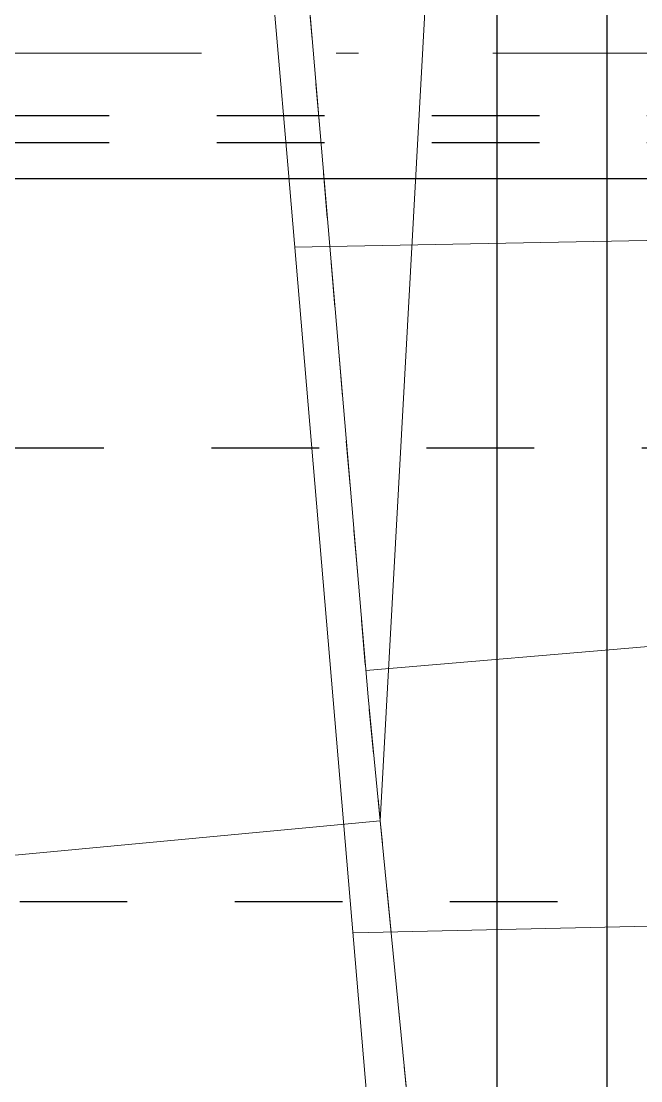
# Model space of a CAD drawing. Header units: millimetres. Extents: x -2078669 to -1085629, y -5987148 to 310365.
# Drawn here: x -1711206 to -1707749, y -3438682 to -3432775 of the extents above; entities that cross this region are included whole.
import ezdxf

# ---------------------------------------------------------------- set-up
doc = ezdxf.new("R2010")
doc.units = ezdxf.units.MM
doc.header["$LTSCALE"] = 500
for name, pattern in [('561019', [1, 0.5, -0.5]), ('SXF_一点短鎖線', [9.25, 6, -1.5, 0.25, -1.5]), ('SXF_跳び破線', [12, 6, -6])]:
    doc.linetypes.add(name, pattern=pattern)
doc.layers.get('Defpoints').update_dxf_attribs({"color": 153})
for name, color, linetype, lineweight in [('D-BGD', 7, 'Continuous', 13), ('D-BMK', 2, 'SXF_一点短鎖線', 13), ('D-BYP-STR2', 6, 'Continuous', 25), ('D-BYP-STRA', 1, 'Continuous', 25)]:
    doc.layers.add(name, color=color, linetype=linetype, lineweight=lineweight)

# ---------------------------------------------------------------- blocks, each defined once
blk = doc.blocks.new('河川平面')
at = {"layer": 'D-BGD', "linetype": 'Continuous'}
for p, q in [((1605168.6, -2784460.1), (1601284.9, -2784534.6)), ((1605141.7, -2786601.2), (1601682.2, -2786895.6)), ((1605247, -2788276.9), (1601613.8, -2788356.9))]:
    blk.add_line(p, q, dxfattribs=at)
at = {"layer": 'D-BGD', "linetype": '561019', "flags": 128}
blk.add_lwpolyline([(1604117.6, -2801667.3), (1603658.4, -2801699.7), (1603151.7, -2800721.1), (1602566.2, -2795926.5), (1601762.5, -2787733), (1601694.7, -2787042.3), (1600827.9, -2776857.6), (1599943, -2767240.3), (1599726.8, -2764893.3), (1598788.4, -2754963.8), (1597869.7, -2742698.4), (1597776.1, -2741725.3), (1597383.6, -2737656.5), (1596955.8, -2733671.1), (1596881.2, -2732974.2), (1595027.7, -2724476.1), (1594604.9, -2722538.7), (1594888.3, -2713738.2), (1595886.8, -2682804.9), (1595508.5, -2681697.1), (1584093.8, -2681621.5), (1568919.1, -2679328.1), (1567447, -2679105.9), (1555443.7, -2676376), (1555450.8, -2676293.5), (1555495.9, -2675787.7)], dxfattribs=at)
at = {"layer": 'D-BGD', "linetype": 'Continuous', "flags": 128}
blk.add_lwpolyline([(1597383.6, -2737656.5), (1597776.1, -2741725.3), (1597869.7, -2742698.4), (1598788.4, -2754963.8), (1599726.8, -2764893.3), (1599943, -2767240.3), (1600827.9, -2776857.6), (1601694.7, -2787042.3), (1601762.5, -2787733), (1602566.2, -2795926.5), (1603151.7, -2800721.1)], dxfattribs=at)
at = {"layer": 'D-BGD', "linetype": 'Continuous', "elevation": 367000, "flags": 128}
blk.add_lwpolyline([(1603298.2, -2835363.3), (1603152.5, -2823926.3), (1600405.8, -2822718.9), (1598997.9, -2816058.2), (1598328.9, -2809839.6), (1598049.5, -2792840), (1598377.1, -2788050.1), (1601762.5, -2787733), (1602660.6, -2771476), (1603041.6, -2760850.4), (1603554.1, -2748137.8), (1603478.1, -2740040.8)], dxfattribs=at)
at = {"layer": 'D-BGD', "linetype": 'Continuous', "extrusion": (0.879845, 0.091136, 0.466441), "elevation": 1326280.5}
blk.add_lwpolyline([(-2950345.8, -283885.4), (-2934237.5, -284529.8), (-2917933.7, -285106.3)], dxfattribs=at)

msp = doc.modelspace()

# ---------------------------------------------------------------- linework, layer by layer
at = {"layer": 'D-BMK', "linetype": 'SXF_一点短鎖線'}
msp.add_line((-1622324.6, -3432952.7), (-1736237.2, -3432952.7), dxfattribs=at)
at = {"layer": 'D-BYP-STR2', "linetype": 'SXF_跳び破線', "ltscale": 0.2}
msp.add_line((-1698714.8, -3433302.7), (-1721814.5, -3433302.7), dxfattribs=at)
at = {"layer": 'D-BYP-STR2'}
msp.add_line((-1699214.8, -3433652.7), (-1721314.5, -3433652.7), dxfattribs=at)
at = {"layer": 'D-BYP-STR2', "linetype": 'SXF_跳び破線', "ltscale": 0.2}
msp.add_lwpolyline([(-1694114.5, -3433452.7), (-1698714.8, -3433452.7), (-1721814.5, -3433452.7)], dxfattribs=at)
at = {"layer": 'D-BYP-STRA'}
msp.add_line((-1707938.8, -3416552.7), (-1707938.8, -3449352.7), dxfattribs=at)
at = {"layer": 'D-BYP-STRA', "linetype": 'SXF_跳び破線', "ltscale": 0.2}
for p, q in [((-1720944.5, -3435152.7), (-1700284.8, -3435152.7)), ((-1718414.5, -3437682.7), (-1702814.8, -3437682.7))]:
    msp.add_line(p, q, dxfattribs=at)
at = {"layer": 'Defpoints', "flags": 128}
msp.add_lwpolyline([(-1710539, -3401554.6), (-1708722.1, -3414318.3, -0.035364), (-1708552.5, -3416714), (-1708552.5, -3470391.9)], format="xyb", dxfattribs=at)

# ---------------------------------------------------------------- block references
at = {"layer": 'D-BGD'}
msp.add_blockref('河川平面', (-3310965.8, -649499.8), dxfattribs=at)

doc.saveas('drawing.dxf')
